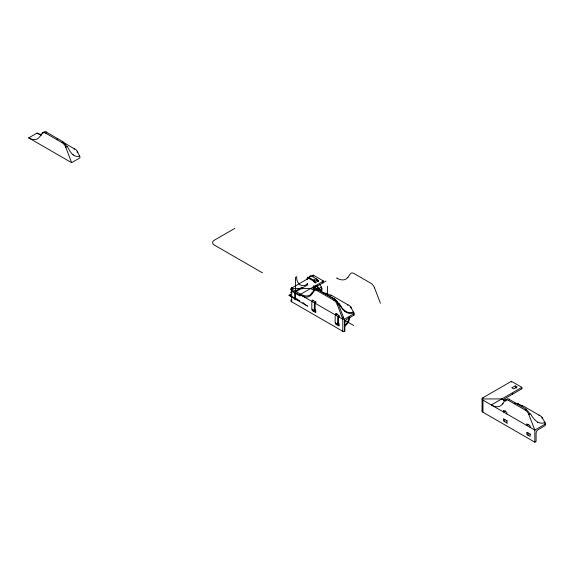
<?xml version="1.0" encoding="UTF-8"?>
<svg xmlns="http://www.w3.org/2000/svg" width="574" height="574" viewBox="0 0 574 574"><rect width="100%" height="100%" fill="white"/><g stroke="black" fill="none" stroke-linecap="round" stroke-linejoin="round"><path stroke-width="0.86" d="M482.081 411.02L482.081 398.944L501.784 398.944A17.701 12.506 74.9 0 0 505.443 400.336M314 290.767L314.509 289.676A0.89 0.782 26.9 0 1 315.183 289.576M42.727 133.01L39.642 136.82A17.751 10.253 60 0 1 28.7 137.889L71.614 162.664L79.98 157.836L79.7 156.049A65.867 15.656 80 0 1 78.007 152.871L77.246 151.321L77.246 152.648M348.016 277.17L350.312 273.848A6.013 3.473 60 0 1 354.007 273.533L370.79 283.212A6.013 3.473 60 0 1 374.492 287.811M304.155 296.916A18.82 10.87 60 0 0 311.732 294.275A0.89 0.696 34.7 0 1 311.811 293.228L314.509 289.676A5.984 3.014 54.3 0 1 317.853 289.318M311.725 294.268L314.021 290.946A0.89 0.696 34.7 0 1 314.107 289.913A6.013 3.473 60 0 1 317.802 289.59L334.592 299.276A6.013 3.473 60 0 1 338.294 303.876L344.206 319.273L342.807 319.008L342.771 331.298A1.184 0.682 0 0 0 344.443 331.298L344.859 331.055L344.859 322.839A2.956 1.708 -60 0 1 346.954 319.216L354.065 315.112L353.849 312.486M503.039 399.669L521.866 388.799L521.866 387.35L491.322 404.986A18.038 10.411 60 0 0 502.429 404.017L504.711 400.681L506.318 399.755M314.021 290.946A5.109 2.949 60 0 1 317.178 290.681L333.96 300.36A5.109 2.949 60 0 1 337.117 304.277L338.911 303.23L342.355 308.295A22.601 18.275 86 0 0 342.965 308.956L344.709 310.556A11.997 9.514 83.1 0 0 353.333 312.005M28.7 137.889L37.066 133.06A17.163 12.341 77 0 0 41.615 134.538M42.914 132.903L43.366 132.637A34.885 7.677 -39.2 0 0 43.28 132.816M45.554 133.125L46.803 132.4L63.355 141.957L62.1 142.682L45.554 133.125A5.919 3.415 60 0 0 41.902 133.484M71.614 162.664L65.752 147.253L67.215 146.406M234.809 228.38L214.303 240.219A5.919 3.415 0 0 0 214.303 245.048L262.426 272.829M307.198 279.402L307.198 278.39L307.987 277.938M308.611 277.572L311.388 275.972L316.059 278.67A2.368 1.363 60 0 1 317.243 279.918L318.269 281.705M309.113 278.01L291.714 288.055A2.956 1.708 0 0 0 291.714 290.466L291.714 301.824L342.771 331.298M312.163 276.252L313.684 275.369A0.89 0.509 60 0 0 313.06 275.728M308.037 278.785A1.184 0.682 60 0 1 308.877 278.39L309.501 278.024M307.198 278.39A2.368 1.363 60 0 1 308.877 277.421L313.548 280.119L316.059 278.67M291.047 293.996L288.787 295.301L307.621 306.172A26.634 15.376 0 0 1 302.907 302.484M308.877 278.39L313.548 281.088L314.179 280.729M314.817 280.758L313.476 281.533L315.399 282.638L318.749 280.708L316.826 279.595M313.548 281.088A1.184 0.682 60 0 1 314.143 281.712L317.243 279.918M291.714 288.765L291.714 288.055A0.89 0.509 60 0 1 292.345 287.689A2.074 1.198 0 0 0 292.345 289.382A0.89 0.509 -60 0 0 291.714 290.466L300.087 295.301A0.89 0.509 -60 0 1 300.711 294.211L322.681 281.533A1.184 0.682 0 0 0 322.681 280.564L322.681 282.982A1.184 0.682 0 0 0 322.681 282.013M312.787 288.693L326.032 281.045M318.498 290.186L318.498 289.662A1.184 0.682 60 0 0 318.254 288.837L321.354 287.043L319.811 284.374M311.811 293.228L312.565 292.797M318.498 289.662L319.122 289.296M321.354 287.043A2.368 1.363 60 0 1 321.849 288.693L319.338 290.143A2.368 1.363 60 0 0 318.843 288.492L317.049 285.378M319.962 290.831L321.849 289.741L321.849 288.693M337.117 313.684L336.823 313.856A2.368 1.363 -60 0 0 335.151 316.755L335.151 322.15A2.368 1.363 -60 0 0 335.639 323.234L339.177 325.279M336.945 314.265L335.568 315.061L335.568 313.469L338.918 315.399L338.918 316.992M542.014 417.506L544.984 422.385L545.3 425.521L538.19 429.625A2.956 1.708 -60 0 0 536.094 433.248L536.094 441.463L534.839 442.188L482.949 412.232L482.949 400.15A2.956 1.708 0 0 1 482.949 397.739L511.405 381.308L521.866 387.35M515.172 385.9L511.821 387.83L513.744 388.942L517.095 387.005L515.172 385.9L516.428 388.074M508.406 400.351L509.662 399.626L526.451 409.319L525.196 410.044L508.406 400.351A6.013 3.473 60 0 0 504.704 400.674M502.415 404.003L503.14 403.587M505.515 410.797L503.455 411.989L503.455 410.396L506.799 412.326L506.799 413.919M534.839 442.188L534.839 430.105L528.891 414.643L530.498 413.718C533.095 418.719 538.67 425.65 544.984 422.385M528.862 424.279L526.803 425.47L526.803 423.877L530.146 425.808L530.146 427.4M343.396 317.164L342.276 317.566M353.304 311.804L350.786 307.097M79.7 156.049L78.932 156.293A9.571 7.519 85.9 0 1 73.687 155.102M337.117 304.277L342.786 318.993M314.853 290.028L314.645 290.006A17.679 12.492 74.9 0 1 310.548 288.535L291.736 288.535A0.89 0.725 0 0 0 290.853 289.26M327.302 293.443L323.349 293.049M518.537 403.845L515.639 403.335M515.007 403.228L514.584 403.149M41.299 135.27L39.556 134.416A58.297 33.658 0 0 1 37.066 133.06M505.163 400.767L504.295 400.322A67.438 38.932 0 0 1 501.784 398.944L501.784 399.188M336.83 278.103L337.433 278.447M521.422 388.541L521.866 388.799M322.631 281.985L323.521 282.494L323.521 281.045L313.06 275.003L313.06 276.517M512.266 393.886L512.661 394.108L512.661 393.685M62.2 141.771L74.24 148.723L74.24 149.448M317.881 289.54L335.288 299.492A0.89 0.509 -60 0 0 334.671 299.226M314.236 287.768L314.315 287.38M501.784 398.944L505.601 401.147M302.103 288.973L301.587 288.679A1.184 0.682 -60 0 0 300.998 288.736M292.345 289.382L300.711 294.211L302.979 296.227A12.937 9.815 -36 0 0 303.172 296.327M342.771 319.216L300.087 294.577L300.087 295.301M345.189 320.615L353.649 325.501M482.949 400.15L534.839 430.105L545.3 424.071L544.905 423.44M300.087 296.026L292.97 291.915A2.956 1.708 60 0 0 291.714 291.678M314.229 309.508L315.908 310.477M337.577 322.983L338.997 323.808M507.387 421.022L503.455 418.755L503.455 420.972L507.387 423.246M530.735 434.504L526.803 432.236L526.803 434.453L530.146 436.384L530.146 434.166M316.087 311.947L312.292 309.752A2.368 1.363 -60 0 1 311.804 308.668L311.804 303.273A2.368 1.363 -60 0 1 313.325 300.467M73.68 155.116L72.869 154.478M344.759 311.237L342.958 309.58A23.269 18.325 85.3 0 1 342.233 308.776L338.689 303.639M353.275 312.399L354.065 313.662L344.443 319.216L344.443 331.298M317.243 280.32L318.082 281.769M315.757 283.154L314.731 281.368A2.368 1.363 60 0 0 313.548 280.119M314.143 281.712L314.652 282.602M316.712 286.168L318.254 288.837M313.619 288.543L314.645 290.322M353.67 314.33L354.065 315.112M374.485 287.811L380.433 303.273M542.136 417.685L542.136 418.446M539.008 415.841L539.008 415.117L522.218 405.431L522.218 406.155M528.058 432.961L528.058 435.178M517.949 403.723L517.949 404.397M511.405 381.308L511.405 382.148M506.799 420.685L506.799 422.909M504.711 419.479L504.711 421.696M482.949 397.739L482.949 398.492M350.901 307.277L350.901 308.037M347.772 305.44L347.772 304.708L330.983 295.022L330.983 295.746M338.918 323.758L338.918 325.982L335.568 324.045L335.568 322.566M336.823 323.291L336.823 324.769M327.496 286.239L327.496 295.187M326.714 293.314L326.714 294.075M315.571 303.517L315.571 301.924L312.22 299.987L312.22 301.58M315.571 310.276L315.571 312.5L312.22 310.57L312.22 309.085M313.476 309.809L313.476 311.295M321.849 289.741A7.692 4.441 60 0 1 321.462 291.836M309.773 276.446A2.368 1.363 60 0 1 311.388 275.972M313.648 289.547A7.397 4.269 0 0 1 315.779 286.964L315.779 285.515A7.397 4.269 0 0 0 314.172 290.164M291.556 291.807A2.619 1.148 25.9 0 1 291.793 291.743M290.631 292.568A2.856 1.292 60.1 0 1 291.147 291.944M290.458 294.821A1.184 0.682 0 0 0 290.458 295.782L299.671 301.099A14.199 8.201 0 0 1 296.693 298.58M43.437 132.709A5.898 3.186 57 0 1 46.767 132.049M62.1 142.682A5.919 3.415 60 0 1 65.752 147.253M63.413 142.424A5.898 2.325 56.1 0 1 66.577 146.406M72.747 154.657A28.707 22.573 85.9 0 1 67.33 146.327M74.326 148.652A17.564 11.867 -10.4 0 1 76.105 149.879M56.998 138.922A17.564 11.667 -9.1 0 1 57.587 139.245M76.378 150.201A7.641 5.03 -7.7 0 1 77.303 151.299M296.32 291.434A1.184 0.682 -60 0 0 295.481 292.884L295.481 298.279A1.184 0.682 -60 0 0 295.725 298.824M302.175 287.653A2.368 1.363 -60 0 0 300.998 287.768L296.32 290.466A2.368 1.363 -60 0 0 294.649 293.364L294.649 298.767A2.368 1.363 -60 0 0 295.136 299.85M315.987 301.824A2.368 1.363 -60 0 0 314.315 304.722L314.315 310.118A2.368 1.363 -60 0 0 314.803 311.201M315.399 310.182A1.184 0.682 -60 0 1 315.148 309.637L315.148 304.242A1.184 0.682 -60 0 1 315.987 302.792M349.796 316.992A7.692 4.441 -60 0 1 344.845 326.111M339.033 315.513A2.368 1.363 -60 0 0 337.663 318.204L337.663 323.6A2.368 1.363 -60 0 0 338.151 324.683M338.746 323.657A1.184 0.682 -60 0 1 338.495 323.119L338.495 317.716A1.184 0.682 -60 0 1 339.105 316.439M348.956 317.479A6.508 3.76 -60 0 1 344.773 325.193M526.559 409.893A5.977 2.031 53.5 0 1 529.766 413.703M525.196 410.051A6.013 3.473 60 0 1 528.898 414.643M506.39 399.827A5.977 2.992 54.2 0 1 509.59 399.224M506.06 400.279A33.557 7.225 -39 0 1 506.34 399.741M539.086 415.052A16.208 10.834 -9.5 0 1 542.186 417.42M518.279 404.161A16.947 10.841 -6.9 0 1 521.866 405.675M537.479 422.679A5.919 3.415 -60 0 1 537.63 422.744M482.949 412.232A2.956 1.708 0 0 1 482.454 410.195M348.031 277.192A18.031 10.411 60 0 1 336.924 278.132M315.054 289.798A7.24 4.133 -0.7 0 1 313.741 285.716M291.714 301.824A2.956 1.708 0 0 1 291.298 299.714M311.826 293.249A18.038 10.411 60 0 1 300.711 294.189M304.299 296.65A11.803 9.112 -44.4 0 1 303.216 296.249M327.044 293.759A16.947 10.841 -6.9 0 1 330.638 295.273M347.851 304.643A16.208 10.834 -9.5 0 1 350.951 307.018M323.435 292.582A16.036 10.597 -5.2 0 1 322.904 292.475M333.96 300.36A0.89 0.509 -60 0 1 334.592 299.276M317.257 290.623A0.89 0.509 -60 0 1 317.838 289.569A0.89 0.509 -60 0 1 318.505 289.798M334.735 299.664A5.984 2.353 53.6 0 1 338.151 303.646M335.381 299.972A5.137 1.851 52.6 0 1 338.208 303.194M315.858 289.612A5.137 2.518 53.4 0 1 318.462 289.576M313.605 291.879A28.126 6.056 -39 0 1 313.698 291.57M353.835 312.687A12.865 10.131 85.3 0 1 344.737 311.28M307.621 283.463C302.319 289.153 295.811 283.09 296.736 276.697L295.481 277.421L295.481 291.915L307.621 284.912L307.621 283.463"/></g></svg>
